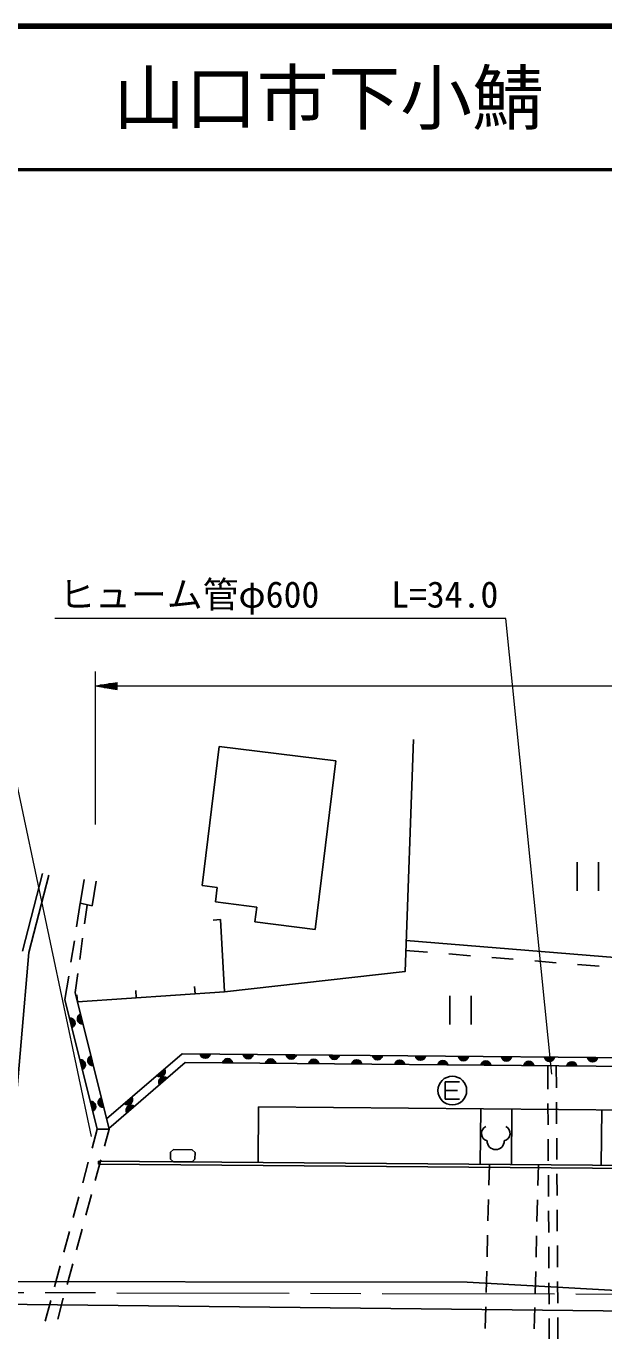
# Model space of a CAD drawing. Units: millimetres, scale not verified. Extents: x 40000 to 680000, y 20000 to 380000.
# Drawn here: x 398938 to 439223, y 289002 to 380000 of the extents above; entities that cross this region are included whole.
import ezdxf
from ezdxf.enums import TextEntityAlignment as Align

# ---------------------------------------------------------------- set-up
doc = ezdxf.new("R2010")
doc.units = ezdxf.units.MM
doc.header["$LTSCALE"] = 1000
doc.linetypes.add('CHAIN', pattern=[18.5, 12, -1.5, 3.5, -1.5])
for name, color, linetype, lineweight in [('M-BGD', 7, 'Continuous', 25), ('M-BGD-EXST', 7, 'Continuous', 25), ('M-BMK', 2, 'CHAIN', 13), ('M-STR-HTXT', 7, 'Continuous', 13), ('M-STR-STR3', 7, 'Continuous', 25), ('M-STR-STRD', 7, 'Continuous', 25), ('M-TTL', 2, 'Continuous', 140), ('M-TTL-LINE', 7, 'Continuous', 50)]:
    doc.layers.add(name, color=color, linetype=linetype, lineweight=lineweight)
doc.layers.add('M-TTL-TXT', color=7, linetype='Continuous')
doc.styles.add('ＭＳ ゴシック', font='')
doc.styles.get('ＭＳ ゴシック').set_extended_font_data('MS Gothic')

msp = doc.modelspace()

# ---------------------------------------------------------------- linework, layer by layer
at = {"layer": 'M-BGD'}
for p, q in [((412402, 329757), (411206, 320056)), ((420542, 328754), (412402, 329757)), ((419093, 317003), (420542, 328754)), ((437354, 321700), (437354, 319700)), ((438854, 321700), (438854, 319700)), ((398677, 315477), (400082, 320897)), ((399122, 315401), (400518, 320784)), ((402712, 318781), (402985, 320493)), ((403546, 318648), (403818, 320360)), ((411206, 320056), (412257, 319926)), ((412257, 319926), (412133, 318915)), ((402460, 317192), (402719, 318823)), ((403546, 318648), (402719, 318823)), ((403017, 317389), (403199, 318703)), ((412133, 318915), (415014, 318560)), ((415014, 318560), (414886, 317522)), ((412491, 317686), (411992, 317658)), ((414886, 317522), (419093, 317003)), ((402066, 314723), (402302, 316205)), ((402674, 314913), (402880, 316399)), ((398068, 302941), (399122, 315401)), ((425391, 315536), (426925, 315411)), ((428420, 315289), (429915, 315168)), ((431410, 315046), (432905, 314924)), ((434400, 314803), (435895, 314681)), ((437390, 314559), (438885, 314437)), ((401649, 312105), (401909, 313736)), ((402355, 312609), (402537, 313923)), ((402355, 312609), (404726, 303064)), ((402518, 311952), (402483, 312451)), ((406620, 312235), (406585, 312734)), ((410722, 312518), (410687, 313016)), ((428474, 312375), (428474, 310375)), ((429974, 312375), (429974, 310375)), ((403896, 303061), (401649, 312105)), ((404547, 303782), (409809, 308329)), ((410025, 307727), (404713, 303115)), ((409809, 308329), (482050, 307655)), ((481952, 307056), (410025, 307727)), ((435304, 307482), (435314, 305866)), ((435904, 307486), (435913, 305946)), ((435320, 304866), (435329, 303366)), ((435919, 304946), (435928, 303446)), ((432777, 300604), (432809, 304474)), ((439038, 300553), (439070, 304423)), ((403896, 303061), (403537, 301736)), ((403896, 303061), (404726, 303064)), ((404726, 303064), (404409, 301895)), ((435335, 302366), (435344, 300866)), ((435934, 302446), (435943, 300946)), ((409011, 300983), (409015, 301466)), ((409216, 301650), (409015, 301466)), ((410518, 301640), (409216, 301650)), ((410518, 301640), (410717, 301453)), ((410713, 300970), (410717, 301453)), ((403275, 300771), (402883, 299323)), ((404147, 300930), (403755, 299482)), ((409209, 300796), (409011, 300983)), ((410511, 300786), (409209, 300796)), ((410511, 300786), (410713, 300970)), ((435350, 299866), (435359, 298366)), ((435949, 299946), (435958, 298447)), ((403493, 298517), (403101, 297069)), ((402622, 298358), (402229, 296910)), ((435365, 297366), (435374, 295866)), ((435964, 297447), (435973, 295947)), ((401968, 295945), (401575, 294497)), ((402840, 296104), (402447, 294656)), ((435380, 294866), (435389, 293366)), ((435980, 294947), (435989, 293447)), ((401314, 293532), (400921, 292084)), ((402186, 293691), (401793, 292243)), ((435395, 292366), (435404, 290866)), ((435995, 292447), (436004, 290947)), ((401532, 291278), (401140, 289830)), ((400660, 291119), (400268, 289671)), ((435410, 289866), (435419, 288366)), ((436010, 289947), (436019, 288447))]:
    msp.add_line(p, q, dxfattribs=at)
for points in [[(412773, 312659), (425371, 314076), (425948, 330243)], [(425448, 316234), (448548, 314353), (444093, 329750)], [(412491, 317686), (412773, 312659), (402518, 311952)]]:
    msp.add_lwpolyline(points, dxfattribs=at)
for centre, radius, start, end in [((401997, 310482), 354, 292.74722, 95.1524), ((401997, 310482), 283, 294.97126, 92.92836), ((401997, 310482), 212, 298.71759, 89.18204), ((401997, 310482), 142, 306.42932, 81.47031), ((401997, 310482), 100, 316.74698, 71.15264), ((401997, 310482), 100, 316.74698, 71.15264), ((402869, 310761), 354, 112.74722, 275.1524), ((402869, 310761), 283, 114.97126, 272.92836), ((402869, 310761), 212, 118.71759, 269.18204), ((402869, 310761), 142, 126.42932, 261.47031), ((402869, 310761), 100, 136.74698, 251.15264), ((402869, 310761), 100, 136.74698, 251.15264), ((402720, 307570), 354, 292.74722, 95.1524), ((402720, 307570), 283, 294.97126, 92.92836), ((402720, 307570), 212, 298.71759, 89.18204), ((402720, 307570), 142, 306.42932, 81.47031), ((402720, 307570), 100, 316.74698, 71.15264), ((402720, 307570), 100, 316.74698, 71.15264), ((403593, 307849), 354, 112.74722, 275.1524), ((403593, 307849), 283, 114.97126, 272.92836), ((403593, 307849), 212, 118.71759, 269.18204), ((403593, 307849), 142, 126.42932, 261.47031), ((403593, 307849), 100, 136.74698, 251.15264), ((403593, 307849), 100, 136.74698, 251.15264), ((411432, 308368), 354, 188.26255, 350.66773), ((411432, 308368), 283, 190.48659, 348.44369), ((411432, 308368), 212, 194.23292, 344.69736), ((411432, 308368), 142, 201.94465, 336.98564), ((411432, 308368), 100, 212.26231, 326.66797), ((411432, 308368), 100, 212.26231, 326.66797), ((412989, 307645), 354, 8.26255, 170.66773), ((412989, 307645), 283, 10.48659, 168.44369), ((412989, 307645), 212, 14.23292, 164.69736), ((412989, 307645), 142, 21.94465, 156.98564), ((412989, 307645), 100, 32.26231, 146.66797), ((412989, 307645), 100, 32.26231, 146.66797), ((414432, 308340), 354, 188.26255, 350.66773), ((414432, 308340), 283, 190.48659, 348.44369), ((414432, 308340), 212, 194.23292, 344.69736), ((414432, 308340), 142, 201.94465, 336.98564), ((414432, 308340), 100, 212.26231, 326.66797), ((414432, 308340), 100, 212.26231, 326.66797), ((415989, 307617), 354, 8.26255, 170.66773), ((415989, 307617), 283, 10.48659, 168.44369), ((415989, 307617), 212, 14.23292, 164.69736), ((415989, 307617), 142, 21.94465, 156.98564), ((415989, 307617), 100, 32.26231, 146.66797), ((415989, 307617), 100, 32.26231, 146.66797), ((417431, 308312), 354, 188.26255, 350.66773), ((417431, 308312), 283, 190.48659, 348.44369), ((417431, 308312), 212, 194.23292, 344.69736), ((417431, 308312), 142, 201.94465, 336.98564), ((417431, 308312), 100, 212.26231, 326.66797), ((417431, 308312), 100, 212.26231, 326.66797), ((418989, 307589), 354, 8.26255, 170.66773), ((418989, 307589), 283, 10.48659, 168.44369), ((418989, 307589), 212, 14.23292, 164.69736), ((418989, 307589), 142, 21.94465, 156.98564), ((418989, 307589), 100, 32.26231, 146.66797), ((418989, 307589), 100, 32.26231, 146.66797), ((420431, 308284), 354, 188.26255, 350.66773), ((420431, 308284), 283, 190.48659, 348.44369), ((420431, 308284), 212, 194.23292, 344.69736), ((420431, 308284), 142, 201.94465, 336.98564), ((420431, 308284), 100, 212.26231, 326.66797), ((420431, 308284), 100, 212.26231, 326.66797), ((421989, 307561), 354, 8.26255, 170.66773), ((421989, 307561), 283, 10.48659, 168.44369), ((421989, 307561), 212, 14.23292, 164.69736), ((421989, 307561), 142, 21.94465, 156.98564), ((421989, 307561), 100, 32.26231, 146.66797), ((421989, 307561), 100, 32.26231, 146.66797), ((423431, 308256), 354, 188.26255, 350.66773), ((423431, 308256), 283, 190.48659, 348.44369), ((423431, 308256), 212, 194.23292, 344.69736), ((423431, 308256), 142, 201.94465, 336.98564), ((423431, 308256), 100, 212.26231, 326.66797), ((423431, 308256), 100, 212.26231, 326.66797), ((424989, 307533), 354, 8.26255, 170.66773), ((424989, 307533), 283, 10.48659, 168.44369), ((424989, 307533), 212, 14.23292, 164.69736), ((424989, 307533), 142, 21.94465, 156.98564), ((424989, 307533), 100, 32.26231, 146.66797), ((424989, 307533), 100, 32.26231, 146.66797), ((426431, 308228), 354, 188.26255, 350.66773), ((426431, 308228), 283, 190.48659, 348.44369), ((426431, 308228), 212, 194.23292, 344.69736), ((426431, 308228), 142, 201.94465, 336.98564), ((426431, 308228), 100, 212.26231, 326.66797), ((426431, 308228), 100, 212.26231, 326.66797), ((427989, 307505), 354, 8.26255, 170.66773), ((427989, 307505), 283, 10.48659, 168.44369), ((427989, 307505), 212, 14.23292, 164.69736), ((427989, 307505), 142, 21.94465, 156.98564), ((427989, 307505), 100, 32.26231, 146.66797), ((427989, 307505), 100, 32.26231, 146.66797), ((429431, 308200), 354, 188.26255, 350.66773), ((429431, 308200), 283, 190.48659, 348.44369), ((429431, 308200), 212, 194.23292, 344.69736), ((429431, 308200), 142, 201.94465, 336.98564), ((429431, 308200), 100, 212.26231, 326.66797), ((429431, 308200), 100, 212.26231, 326.66797), ((430989, 307477), 354, 8.26255, 170.66773), ((430989, 307477), 283, 10.48659, 168.44369), ((430989, 307477), 212, 14.23292, 164.69736), ((430989, 307477), 142, 21.94465, 156.98564), ((430989, 307477), 100, 32.26231, 146.66797), ((430989, 307477), 100, 32.26231, 146.66797), ((432431, 308172), 354, 188.26255, 350.66773), ((432431, 308172), 283, 190.48659, 348.44369), ((432431, 308172), 212, 194.23292, 344.69736), ((432431, 308172), 142, 201.94465, 336.98564), ((432431, 308172), 100, 212.26231, 326.66797), ((432431, 308172), 100, 212.26231, 326.66797), ((433988, 307449), 354, 8.26255, 170.66773), ((433988, 307449), 283, 10.48659, 168.44369), ((433988, 307449), 212, 14.23292, 164.69736), ((433988, 307449), 142, 21.94465, 156.98564), ((435431, 308144), 354, 188.26255, 350.66773), ((435431, 308144), 283, 190.48659, 348.44369), ((435431, 308144), 212, 194.23292, 344.69736), ((435431, 308144), 142, 201.94465, 336.98564), ((435431, 308144), 100, 212.26231, 326.66797), ((435431, 308144), 100, 212.26231, 326.66797), ((436988, 307421), 354, 8.26255, 170.66773), ((436988, 307421), 283, 10.48659, 168.44369), ((436988, 307421), 212, 14.23292, 164.69736), ((438430, 308116), 354, 188.26255, 350.66773), ((438430, 308116), 283, 190.48659, 348.44369), ((438430, 308116), 212, 194.23292, 344.69736), ((438430, 308116), 142, 201.94465, 336.98564), ((438430, 308116), 100, 212.26231, 326.66797), ((438430, 308116), 100, 212.26231, 326.66797), ((408278, 307077), 354, 229.6308, 32.03598), ((408278, 307077), 283, 231.85484, 29.81194), ((408278, 307077), 212, 235.60116, 26.06561), ((408537, 306364), 354, 49.76256, 212.16774), ((408278, 307077), 142, 243.31289, 18.35388), ((408278, 307077), 100, 253.63056, 8.03622), ((408278, 307077), 100, 253.63056, 8.03622), ((433988, 307449), 100, 32.26231, 146.66797), ((433988, 307449), 100, 32.26231, 146.66797), ((436988, 307421), 142, 21.94465, 156.98564), ((436988, 307421), 100, 32.26231, 146.66797), ((436988, 307421), 100, 32.26231, 146.66797), ((408537, 306364), 283, 51.9866, 209.9437), ((408537, 306364), 212, 55.73293, 206.19737), ((408537, 306364), 142, 63.44466, 198.48564), ((408537, 306364), 100, 73.76232, 188.16798), ((408537, 306364), 100, 73.76232, 188.16798), ((403443, 304659), 354, 292.74722, 95.1524), ((403443, 304659), 283, 294.97126, 92.92836), ((403443, 304659), 212, 298.71759, 89.18204), ((404316, 304938), 354, 112.74722, 275.1524), ((404316, 304938), 283, 114.97126, 272.92836), ((404316, 304938), 212, 118.71759, 269.18204), ((404316, 304938), 142, 126.42932, 261.47031), ((404316, 304938), 100, 136.74698, 251.15264), ((404316, 304938), 100, 136.74698, 251.15264), ((406008, 305116), 354, 229.6308, 32.03598), ((406008, 305116), 283, 231.85484, 29.81194), ((406008, 305116), 212, 235.60116, 26.06561), ((406008, 305116), 142, 243.31289, 18.35388), ((406008, 305116), 100, 253.63056, 8.03622), ((406008, 305116), 100, 253.63056, 8.03622), ((403443, 304659), 142, 306.42932, 81.47031), ((403443, 304659), 100, 316.74698, 71.15264), ((403443, 304659), 100, 316.74698, 71.15264), ((406272, 304397), 354, 49.76256, 212.16774), ((406272, 304397), 283, 51.9866, 209.9437), ((406272, 304397), 212, 55.73293, 206.19737), ((406272, 304397), 142, 63.44466, 198.48564), ((406272, 304397), 100, 73.76232, 188.16798), ((406272, 304397), 100, 73.76232, 188.16798), ((431217, 302770), 536, 116.08703, 255.33416), ((432145, 302770), 536, 284.66584, 63.91297), ((431681, 302251), 600, 180, 360)]:
    msp.add_arc(centre, radius, start, end, dxfattribs=at)
at = {"layer": 'M-BGD-EXST'}
for p, q in [((429155, 306364), (428155, 306364)), ((428155, 306364), (428155, 305164)), ((428155, 305764), (429005, 305764)), ((428155, 305164), (429155, 305164))]:
    msp.add_line(p, q, dxfattribs=at)
msp.add_circle((428655, 305764), 1000, dxfattribs=at)
at = {"layer": 'M-BMK'}
msp.add_line((368275, 291763), (466703, 291504), dxfattribs=at)
at = {"layer": 'M-STR-HTXT'}
for p, q in [((403779, 324311), (403779, 334983)), ((403779, 333983), (405279, 334233)), ((403779, 333983), (405279, 333733)), ((403779, 333983), (405279, 333983)), ((405279, 334033), (404079, 334033)), ((404379, 334083), (405279, 334083)), ((405279, 334133), (404679, 334133)), ((404979, 334183), (405279, 334183)), ((405279, 333733), (405279, 334233)), ((405279, 333983), (499254, 333983)), ((405279, 333933), (404079, 333933)), ((404379, 333883), (405279, 333883)), ((405279, 333833), (404679, 333833)), ((404979, 333783), (405279, 333783))]:
    msp.add_line(p, q, dxfattribs=at)
for points in [[(403494, 302568), (395862, 338633), (364412, 338633)], [(435598, 306904), (432381, 338695), (400931, 338695)]]:
    msp.add_lwpolyline(points, dxfattribs=at)
at = {"layer": 'M-STR-STR3'}
for p, q in [((415109, 300748), (415141, 304618)), ((415141, 304618), (477404, 304111)), ((430602, 300622), (430633, 304492)), ((431204, 299167), (431240, 300616)), ((434620, 299136), (434656, 300589)), ((431141, 296668), (431179, 298167)), ((434557, 296637), (434595, 298136)), ((431078, 294169), (431116, 295668)), ((434494, 294138), (434532, 295637)), ((431016, 291669), (431053, 293169)), ((434431, 291638), (434469, 293138)), ((430953, 289170), (430990, 290670)), ((434369, 289139), (434406, 290639))]:
    msp.add_line(p, q, dxfattribs=at)
at = {"layer": 'M-STR-STRD'}
for p, q in [((403985, 300839), (403983, 300639)), ((403983, 300639), (477371, 300040)), ((403985, 300839), (477373, 300240)), ((460508, 290182), (390340, 290930))]:
    msp.add_line(p, q, dxfattribs=at)
msp.add_lwpolyline([(390356, 292448), (429692, 292407), (460514, 290682)], dxfattribs=at)
at = {"layer": 'M-TTL'}
msp.add_line((680000, 380000), (40000, 380000), dxfattribs=at)
at = {"layer": 'M-TTL-LINE'}
msp.add_line((40000, 370000), (680000, 370000), dxfattribs=at)

# ---------------------------------------------------------------- texts
at = {"layer": 'M-STR-HTXT', "style": 'ＭＳ ゴシック'}
msp.add_text('ヒューム管φ600\u3000\u3000L=34.0', height=1833, dxfattribs=at).set_placement((416556, 338895), align=Align.BOTTOM_CENTER)
at = {"layer": 'M-TTL-TXT', "style": 'ＭＳ ゴシック'}
msp.add_text('山口市下小鯖', height=3666, dxfattribs=at).set_placement((405024, 375000), align=Align.MIDDLE_LEFT)

doc.saveas('drawing.dxf')
